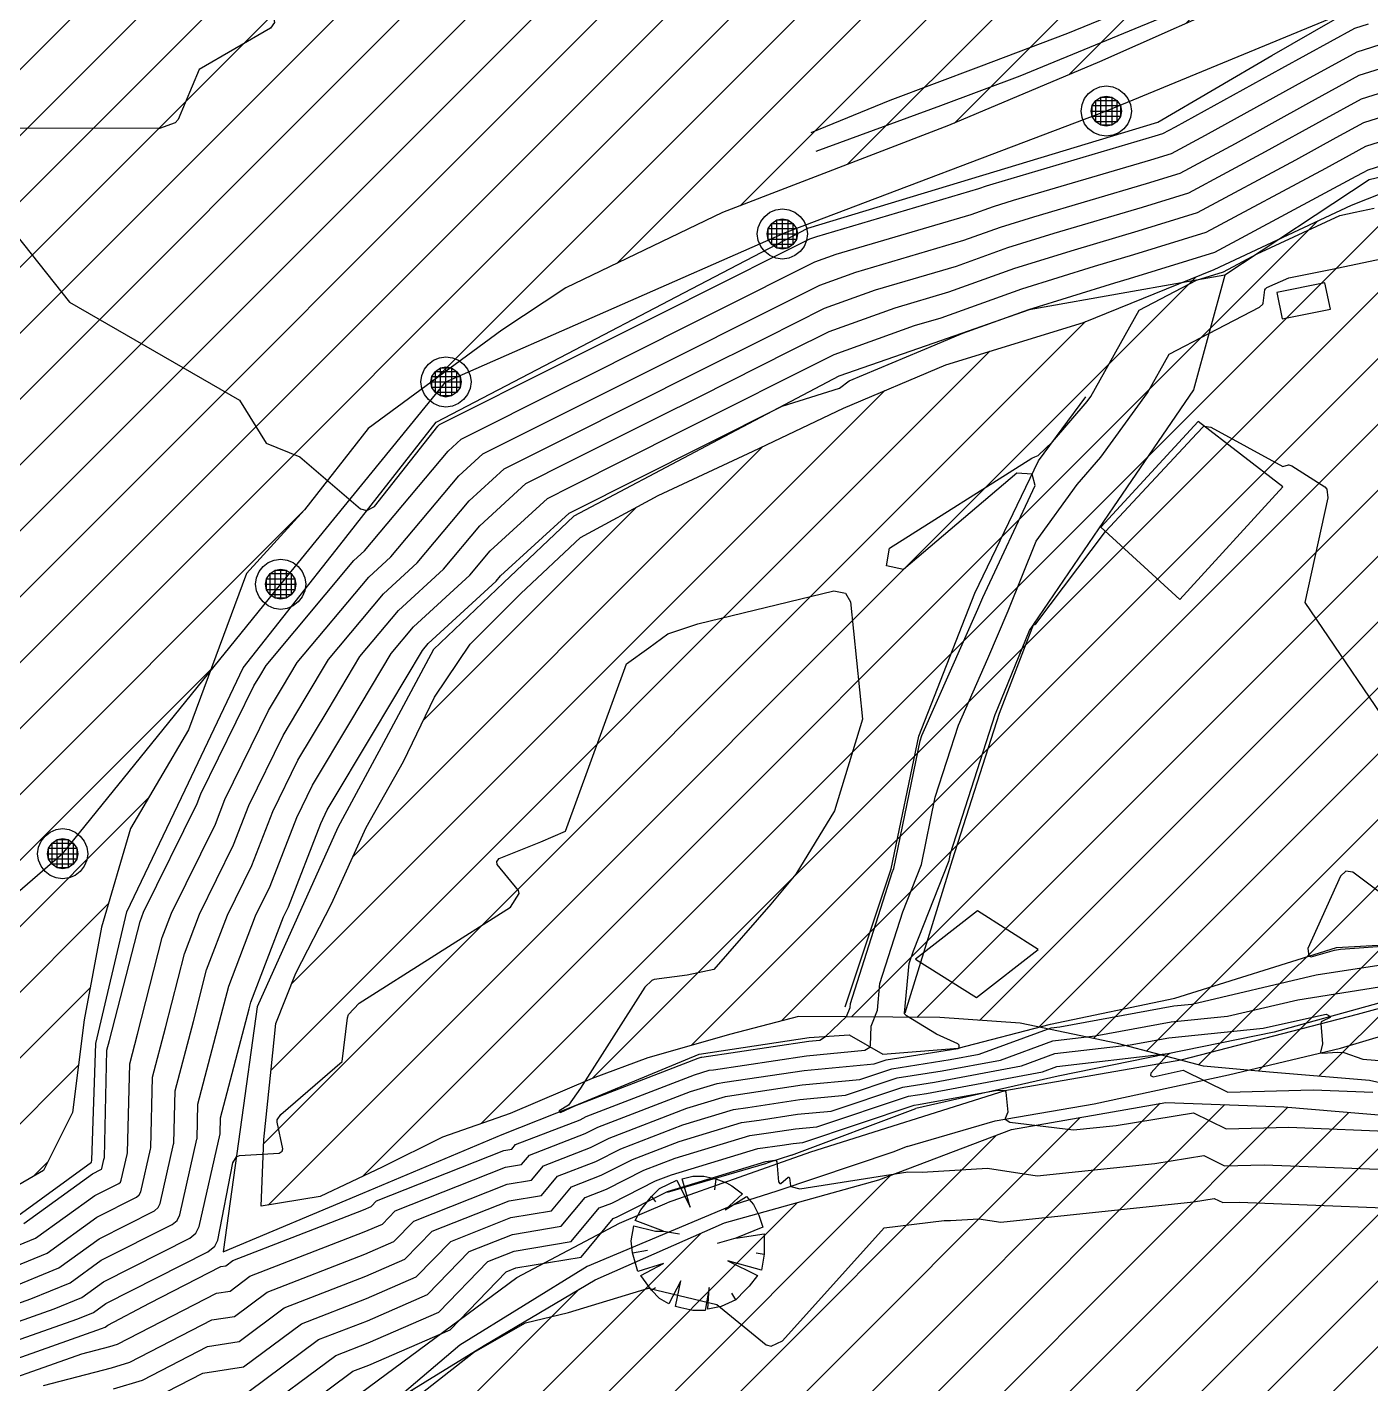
# Model space of a CAD drawing. Extents: x 13365 to 36625, y 86498 to 171760.
# Drawn here: x 18813.4 to 18993.7, y 89532.4 to 89714.5 of the extents above; entities that cross this region are included whole.
import ezdxf

# ---------------------------------------------------------------- set-up
doc = ezdxf.new("R2010")
doc.units = 0
doc.header["$LTSCALE"] = 5
doc.header["$MEASUREMENT"] = 0
doc.linetypes.add('A_CONTINUOUS_LINE', pattern=[0])
doc.linetypes.add('KERB', pattern=[16, 5, -6, 5])
doc.layers.get('0').update_dxf_attribs({"linetype": 'A_CONTINUOUS_LINE'})
for name, color, linetype in [('Agricultural', 40, 'Continuous'), ('CONTOUR', 255, 'Continuous'), ('ELECTRIC', 240, 'A_CONTINUOUS_LINE'), ('EXISTING BUILDING', 21, 'A_CONTINUOUS_LINE'), ('EXISTING ROAD', 25, 'A_CONTINUOUS_LINE'), ('Heritage', 101, 'Continuous'), ('Recreational', 73, 'Continuous'), ('RELIEF', 255, 'A_CONTINUOUS_LINE'), ('TREES & VEGETN', 72, 'A_CONTINUOUS_LINE')]:
    doc.layers.add(name, color=color, linetype=linetype)

# ---------------------------------------------------------------- blocks, each defined once
blk = doc.blocks.new('S076')
at = {"color": 0}
for p, q in [((-0.35, 0.36), (-0.29, 0.41)), ((-0.29, 0.41), (-0.21, 0.45)), ((-0.21, 0.45), (-0.12, 0.48)), ((-0.12, 0.48), (-0.04, 0.28)), ((-0.04, 0.28), (-0.07, 0.49)), ((-0.07, 0.49), (0.08, 0.49)), ((0.07, 0.43), (0.08, 0.49)), ((0.08, 0.49), (0.2, 0.47)), ((0.2, 0.47), (0.13, 0.22)), ((0.13, 0.22), (0.24, 0.44)), ((0.24, 0.44), (0.32, 0.38)), ((-0.43, 0.25), (-0.37, 0.33)), ((-0.37, 0.33), (-0.25, 0.2)), ((-0.25, 0.2), (-0.35, 0.36)), ((0.32, 0.38), (0.35, 0.35)), ((0.35, 0.35), (0.42, 0.28)), ((-0.48, 0.13), (-0.45, 0.21)), ((-0.45, 0.21), (-0.43, 0.25)), ((-0.04, 0.28), (0, 0.14)), ((0.42, 0.28), (0.37, 0.25)), ((0.42, 0.28), (0.47, 0.17)), ((-0.5, 0.04), (-0.48, 0.13)), ((-0.48, 0.13), (-0.4, 0.12)), ((0.47, 0.17), (0.49, 0.07)), ((-0.5, -0.04), (-0.5, 0.04)), ((0.49, 0.07), (0.33, 0.08)), ((0.33, 0.08), (0.5, 0.05)), ((0.5, 0.05), (0.5, -0.04)), ((-0.48, -0.12), (-0.5, -0.04)), ((-0.27, -0.06), (-0.48, -0.12)), ((-0.47, -0.16), (-0.27, -0.06)), ((0.5, -0.04), (0.48, -0.13)), ((-0.41, -0.29), (-0.47, -0.16)), ((-0.09, -0.26), (-0.07, -0.14)), ((0.47, -0.17), (0.28, -0.13)), ((0.28, -0.13), (0.45, -0.22)), ((0.48, -0.13), (0.47, -0.17)), ((-0.35, -0.35), (-0.41, -0.29)), ((-0.09, -0.26), (-0.17, -0.47)), ((-0.09, -0.32), (-0.09, -0.26)), ((0.24, -0.43), (0.15, -0.26)), ((0.15, -0.26), (0.21, -0.45)), ((0.41, -0.29), (0.35, -0.35)), ((0.45, -0.22), (0.41, -0.29)), ((-0.35, -0.35), (-0.31, -0.32)), ((-0.25, -0.43), (-0.35, -0.35)), ((-0.13, -0.48), (-0.09, -0.32)), ((0.07, -0.49), (0.05, -0.38)), ((0.35, -0.35), (0.24, -0.43)), ((0.35, -0.35), (0.33, -0.32)), ((-0.17, -0.47), (-0.25, -0.43)), ((-0.02, -0.5), (-0.13, -0.48)), ((0.07, -0.49), (-0.02, -0.5)), ((0.21, -0.45), (0.07, -0.49))]:
    blk.add_line(p, q, dxfattribs=at)
blk = doc.blocks.new('S034')
at = {"color": 0}
for p, q in [((-0.43, 0.25), (-0.35, 0.35)), ((-0.35, 0.35), (-0.25, 0.43)), ((-0.25, 0.43), (-0.13, 0.48)), ((-0.21, 0.21), (-0.11, 0.28)), ((-0.13, 0.48), (0, 0.5)), ((-0.11, 0.28), (0, 0.3)), ((-0.11, -0.28), (-0.11, 0.28)), ((-0.11, 0.28), (0.11, 0.28)), ((0, 0.5), (0.13, 0.48)), ((0, 0.3), (0.11, 0.28)), ((0, -0.3), (0, 0.3)), ((0.11, 0.28), (0.21, 0.21)), ((0.11, 0.28), (0.11, -0.28)), ((0.13, 0.48), (0.25, 0.43)), ((0.25, 0.43), (0.35, 0.35)), ((0.35, 0.35), (0.43, 0.25)), ((-0.5, 0), (-0.48, 0.13)), ((-0.48, -0.13), (-0.5, 0)), ((-0.48, 0.13), (-0.43, 0.25)), ((-0.3, 0), (-0.28, 0.11)), ((-0.28, -0.11), (-0.3, 0)), ((0.3, 0), (-0.3, 0)), ((-0.28, 0.11), (-0.21, 0.21)), ((-0.28, -0.11), (-0.28, 0.11)), ((-0.28, 0.11), (0.28, 0.11)), ((-0.21, -0.21), (-0.21, 0.21)), ((-0.21, 0.21), (0.21, 0.21)), ((0.21, 0.21), (0.28, 0.11)), ((0.21, 0.21), (0.21, -0.21)), ((0.28, 0.11), (0.3, 0)), ((0.28, 0.11), (0.28, -0.11)), ((0.3, 0), (0.28, -0.11)), ((0.43, 0.25), (0.48, 0.13)), ((0.48, 0.13), (0.5, 0)), ((0.5, 0), (0.48, -0.13)), ((-0.43, -0.25), (-0.48, -0.13)), ((-0.35, -0.35), (-0.43, -0.25)), ((-0.21, -0.21), (-0.28, -0.11)), ((0.28, -0.11), (-0.28, -0.11)), ((-0.11, -0.28), (-0.21, -0.21)), ((0.21, -0.21), (-0.21, -0.21)), ((0.21, -0.21), (0.11, -0.28)), ((0.28, -0.11), (0.21, -0.21)), ((0.43, -0.25), (0.35, -0.35)), ((0.48, -0.13), (0.43, -0.25)), ((-0.25, -0.43), (-0.35, -0.35)), ((-0.13, -0.48), (-0.25, -0.43)), ((0, -0.5), (-0.13, -0.48)), ((0, -0.3), (-0.11, -0.28)), ((0.11, -0.28), (-0.11, -0.28)), ((0.11, -0.28), (0, -0.3)), ((0.13, -0.48), (0, -0.5)), ((0.25, -0.43), (0.13, -0.48)), ((0.35, -0.35), (0.25, -0.43))]:
    blk.add_line(p, q, dxfattribs=at)

msp = doc.modelspace()

# ---------------------------------------------------------------- hatches: boundary and pattern name
at = {"layer": 'Agricultural', "linetype": 'Continuous'}
h = msp.add_hatch(dxfattribs=at)
h.set_pattern_fill('ANSI31', color=256, scale=50, style=0)
edge = h.paths.add_edge_path()
edge.add_line((17511.7, 89521.19), (17520.78, 89522.44))
edge.add_line((17520.78, 89522.44), (17525.46, 89520.11))
edge.add_line((17525.46, 89520.11), (17530.39, 89514.4))
edge.add_line((17530.39, 89514.4), (17536.89, 89508.69))
edge.add_line((17536.89, 89508.69), (17541.82, 89503.76))
edge.add_line((17541.82, 89503.76), (17543.38, 89497.79))
edge.add_line((17543.38, 89497.79), (17545.98, 89493.64))
edge.add_line((17545.98, 89493.64), (17554.29, 89493.38))
edge.add_line((17554.29, 89493.38), (17563.64, 89495.46))
edge.add_line((17563.64, 89495.46), (17575.07, 89502.72))
edge.add_line((17575.07, 89502.72), (17587.8, 89509.99))
edge.add_line((17587.8, 89509.99), (17597.41, 89516.73))
edge.add_line((17597.41, 89516.73), (17608.05, 89523.48))
edge.add_line((17608.05, 89523.48), (17618.18, 89529.71))
edge.add_line((17618.18, 89529.71), (17637.07, 89533.2))
edge.add_line((17637.07, 89533.2), (17654.59, 89534.43))
edge.add_line((17654.59, 89534.43), (17666, 89537.28))
edge.add_line((17666, 89537.28), (17680.27, 89532.8))
edge.add_line((17680.27, 89532.8), (17692.9, 89531.17))
edge.add_line((17692.9, 89531.17), (17705.53, 89533.2))
edge.add_line((17705.53, 89533.2), (17723.06, 89535.65))
edge.add_line((17723.06, 89535.65), (17728.14, 89534.35))
edge.add_line((17728.14, 89534.35), (17729.71, 89531.74))
edge.add_line((17729.71, 89531.74), (17728.41, 89526.51))
edge.add_line((17728.41, 89526.51), (17726.57, 89522.59))
edge.add_line((17726.57, 89522.59), (17720.55, 89518.66))
edge.add_line((17720.55, 89518.66), (17710.08, 89514.74))
edge.add_line((17710.08, 89514.74), (17701.18, 89512.12))
edge.add_line((17701.18, 89512.12), (17695.68, 89506.11))
edge.add_line((17695.68, 89506.11), (17690.71, 89499.05))
edge.add_line((17690.71, 89499.05), (17688.61, 89491.46))
edge.add_line((17688.61, 89491.46), (17687.56, 89480.9))
edge.add_line((17687.56, 89480.9), (17686.78, 89470.18))
edge.add_line((17686.78, 89470.18), (17688.35, 89462.86))
edge.add_line((17688.35, 89462.86), (17693.85, 89453.18))
edge.add_line((17693.85, 89453.18), (17699.6, 89443.51))
edge.add_line((17699.6, 89443.51), (17706.16, 89433.73))
edge.add_line((17706.16, 89433.73), (17715.32, 89420.39))
edge.add_line((17715.32, 89420.39), (17720.82, 89411.24))
edge.add_line((17720.82, 89411.24), (17725.01, 89404.7))
edge.add_line((17725.01, 89404.7), (17730.77, 89392.67))
edge.add_line((17730.77, 89392.67), (17735.76, 89383.15))
edge.add_line((17735.76, 89383.15), (17741.26, 89374))
edge.add_line((17741.26, 89374), (17745.19, 89370.07))
edge.add_line((17745.19, 89370.07), (17751.21, 89368.5))
edge.add_line((17751.21, 89368.5), (17764.56, 89366.93))
edge.add_line((17764.56, 89366.93), (17773.2, 89371.64))
edge.add_line((17773.2, 89371.64), (17784.19, 89377.4))
edge.add_line((17784.19, 89377.4), (17795.71, 89385.24))
edge.add_line((17795.71, 89385.24), (17803.57, 89390.47))
edge.add_line((17803.57, 89390.47), (17815.35, 89393.61))
edge.add_line((17815.35, 89393.61), (17824.77, 89393.61))
edge.add_line((17824.77, 89393.61), (17839.69, 89393.35))
edge.add_line((17839.69, 89393.35), (17854.22, 89397.09))
edge.add_line((17854.22, 89397.09), (17863.9, 89404.15))
edge.add_line((17863.9, 89404.15), (17868.35, 89412.25))
edge.add_line((17868.35, 89412.25), (17866.78, 89422.45))
edge.add_line((17866.78, 89422.45), (17863.12, 89436.31))
edge.add_line((17863.12, 89436.31), (17859.97, 89452.01))
edge.add_line((17859.97, 89452.01), (17855.26, 89465.87))
edge.add_line((17855.26, 89465.87), (17851.31, 89478.52))
edge.add_line((17851.31, 89478.52), (17846.34, 89491.86))
edge.add_line((17846.34, 89491.86), (17842.93, 89502.84))
edge.add_line((17842.93, 89502.84), (17839.24, 89511.37))
edge.add_line((17839.24, 89511.37), (17832.43, 89522.35))
edge.add_line((17832.43, 89522.35), (17827.2, 89531.25))
edge.add_line((17827.2, 89531.25), (17827.46, 89539.61))
edge.add_line((17827.46, 89539.61), (17831.91, 89549.29))
edge.add_line((17831.91, 89549.29), (17839.24, 89554.26))
edge.add_line((17839.24, 89554.26), (17857.04, 89560.28))
edge.add_line((17857.04, 89560.28), (17876.42, 89560.8))
edge.add_line((17876.42, 89560.8), (17896.4, 89564.25))
edge.add_line((17896.4, 89564.25), (17910.54, 89570.52))
edge.add_line((17910.54, 89570.52), (17927.55, 89578.89))
edge.add_line((17927.55, 89578.89), (17946.14, 89589.09))
edge.add_line((17946.14, 89589.09), (17957.92, 89600.34))
edge.add_line((17957.92, 89600.34), (17969.44, 89610.01))
edge.add_line((17969.44, 89610.01), (17984.52, 89626.57))
edge.add_line((17984.52, 89626.57), (17997.56, 89639.59))
edge.add_line((17997.56, 89639.59), (18017.76, 89657.82))
edge.add_line((18017.76, 89657.82), (18030.15, 89664.33))
edge.add_line((18030.15, 89664.33), (18045.14, 89672.79))
edge.add_line((18045.14, 89672.79), (18058.82, 89679.31))
edge.add_line((18058.82, 89679.31), (18078.38, 89684.51))
edge.add_line((18078.38, 89684.51), (18103.8, 89685.17))
edge.add_line((18103.8, 89685.17), (18126.89, 89702.47))
edge.add_line((18126.89, 89702.47), (18142, 89714.94))
edge.add_line((18142, 89714.94), (18160.39, 89726.75))
edge.add_line((18160.39, 89726.75), (18190.02, 89738.89))
edge.add_line((18190.02, 89738.89), (18221.85, 89750.57))
edge.add_line((18221.85, 89750.57), (18254.33, 89764.84))
edge.add_line((18254.33, 89764.84), (18302.39, 89781.72))
edge.add_line((18302.39, 89781.72), (18345.27, 89797.29))
edge.add_line((18345.27, 89797.29), (18388.14, 89814.81))
edge.add_line((18388.14, 89814.81), (18428.41, 89834.28))
edge.add_line((18428.41, 89834.28), (18453.32, 89850.01))
edge.add_line((18453.32, 89850.01), (18478.01, 89872.08))
edge.add_line((18478.01, 89872.08), (18505.63, 89890.34))
edge.add_line((18505.63, 89890.34), (18561.6, 89907.91))
edge.add_line((18561.6, 89907.91), (18635.16, 89912.71))
edge.add_line((18635.16, 89912.71), (18711.92, 89909.51))
edge.add_line((18711.92, 89909.51), (18779.08, 89931.88))
edge.add_line((18779.08, 89931.88), (18855.84, 89931.88))
edge.add_line((18855.84, 89931.88), (18911.81, 89917.5))
edge.add_line((18911.81, 89917.5), (18982.49, 89890.29))
edge.add_line((18982.49, 89890.29), (19014.48, 89875.91))
edge.add_line((19014.48, 89875.91), (19029.96, 89865.74))
edge.add_line((19029.96, 89865.74), (19034.08, 89854.23))
edge.add_line((19034.08, 89854.23), (19027.49, 89848.47))
edge.add_line((19027.49, 89848.47), (19011.03, 89843.53))
edge.add_line((19011.03, 89843.53), (18990.45, 89838.6))
edge.add_line((18990.45, 89838.6), (18969.86, 89834.49))
edge.add_line((18969.86, 89834.49), (18932.81, 89831.2))
edge.add_line((18932.81, 89831.2), (18908.94, 89827.08))
edge.add_line((18908.94, 89827.08), (18885.88, 89820.5))
edge.add_line((18885.88, 89820.5), (18851.3, 89817.21))
edge.add_line((18851.3, 89817.21), (18825.78, 89812.28))
edge.add_line((18825.78, 89812.28), (18812.61, 89807.34))
edge.add_line((18812.61, 89807.34), (18802.73, 89797.47))
edge.add_line((18802.73, 89797.47), (18793.67, 89781.03))
edge.add_line((18793.67, 89781.03), (18788.73, 89770.33))
edge.add_line((18788.73, 89770.33), (18775.56, 89771.16))
edge.add_line((18775.56, 89771.16), (18753.33, 89774.45))
edge.add_line((18753.33, 89774.45), (18739.33, 89781.03))
edge.add_line((18739.33, 89781.03), (18723.69, 89780.2))
edge.add_line((18723.69, 89780.2), (18706.4, 89770.33))
edge.add_line((18706.4, 89770.33), (18695.7, 89757.17))
edge.add_line((18695.7, 89757.17), (18695.7, 89742.37))
edge.add_line((18695.7, 89742.37), (18703.93, 89727.56))
edge.add_line((18703.93, 89727.56), (18707.22, 89715.23))
edge.add_line((18707.22, 89715.23), (18705.58, 89700.42))
edge.add_line((18705.58, 89700.42), (18703.93, 89681.5))
edge.add_line((18703.93, 89681.5), (18702.28, 89656.01))
edge.add_line((18702.28, 89656.01), (18698.95, 89645.03))
edge.add_line((18698.95, 89645.03), (18694.84, 89635.98))
edge.add_line((18694.84, 89635.98), (18687.43, 89623.64))
edge.add_line((18687.43, 89623.64), (18683.31, 89611.3))
edge.add_line((18683.31, 89611.3), (18683.31, 89598.97))
edge.add_line((18683.31, 89598.97), (18688.25, 89588.27))
edge.add_line((18688.25, 89588.27), (18692.37, 89566.89))
edge.add_line((18692.37, 89566.89), (18690.72, 89547.97))
edge.add_line((18690.72, 89547.97), (18689.9, 89533.17))
edge.add_line((18689.9, 89533.17), (18690.81, 89516.63))
edge.add_line((18690.81, 89516.63), (18689.54, 89509.01))
edge.add_line((18689.54, 89509.01), (18681.49, 89503.5))
edge.add_line((18681.49, 89503.5), (18671.31, 89496.31))
edge.add_line((18671.31, 89496.31), (18659.02, 89486.14))
edge.add_line((18659.02, 89486.14), (18646.73, 89475.56))
edge.add_line((18646.73, 89475.56), (18637.4, 89461.58))
edge.add_line((18637.4, 89461.58), (18629.77, 89443.8))
edge.add_line((18629.77, 89443.8), (18626.79, 89432.23))
edge.add_line((18626.79, 89432.23), (18623.82, 89419.11))
edge.add_line((18623.82, 89419.11), (18619.16, 89408.52))
edge.add_line((18619.16, 89408.52), (18608.56, 89400.05))
edge.add_line((18608.56, 89400.05), (18598.81, 89397.09))
edge.add_line((18598.81, 89397.09), (18588.64, 89396.66))
edge.add_line((18588.64, 89396.66), (18577.19, 89395.82))
edge.add_line((18577.19, 89395.82), (18570.41, 89392.85))
edge.add_line((18570.41, 89392.85), (18567.87, 89385.23))
edge.add_line((18567.87, 89385.23), (18566.17, 89378.03))
edge.add_line((18566.17, 89378.03), (18563.62, 89371.18))
edge.add_line((18563.62, 89371.18), (18559.38, 89366.09))
edge.add_line((18559.38, 89366.09), (18553.87, 89356.78))
edge.add_line((18553.87, 89356.78), (18542, 89350.43))
edge.add_line((18542, 89350.43), (18529.28, 89342.38))
edge.add_line((18529.28, 89342.38), (18512.68, 89332.93))
edge.add_line((18512.68, 89332.93), (18496.99, 89324.04))
edge.add_line((18496.99, 89324.04), (18482.58, 89313.03))
edge.add_line((18482.58, 89313.03), (18467.75, 89300.75))
edge.add_line((18467.75, 89300.75), (18453.69, 89290.88))
edge.add_line((18453.69, 89290.88), (18441.82, 89279.87))
edge.add_line((18441.82, 89279.87), (18430.38, 89268.44))
edge.add_line((18430.38, 89268.44), (18418.09, 89255.74))
edge.add_line((18418.09, 89255.74), (18408.34, 89240.49))
edge.add_line((18408.34, 89240.49), (18389.21, 89215.89))
edge.add_line((18389.21, 89215.89), (18365.21, 89190.87))
edge.add_line((18365.21, 89190.87), (18346.43, 89173.15))
edge.add_line((18346.43, 89173.15), (18324.51, 89155.43))
edge.add_line((18324.51, 89155.43), (18307.81, 89143.96))
edge.add_line((18307.81, 89143.96), (18280.68, 89131.45))
edge.add_line((18280.68, 89131.45), (18248.33, 89118.94))
edge.add_line((18248.33, 89118.94), (18234.71, 89112.37))
edge.add_line((18234.71, 89112.37), (18222.89, 89112.37))
edge.add_line((18222.89, 89112.37), (18206.23, 89111.84))
edge.add_line((18206.23, 89111.84), (18191.19, 89108.08))
edge.add_line((18191.19, 89108.08), (18172.92, 89102.71))
edge.add_line((18172.92, 89102.71), (18153.58, 89096.27))
edge.add_line((18153.58, 89096.27), (18135.85, 89089.3))
edge.add_line((18135.85, 89089.3), (18120.27, 89081.24))
edge.add_line((18120.27, 89081.24), (18097.71, 89068.9))
edge.add_line((18097.71, 89068.9), (18086.24, 89060.69))
edge.add_line((18086.24, 89060.69), (18072.27, 89052.64))
edge.add_line((18072.27, 89052.64), (18057.23, 89044.59))
edge.add_line((18057.23, 89044.59), (18044.87, 89044.59))
edge.add_line((18044.87, 89044.59), (18035.2, 89050.49))
edge.add_line((18035.2, 89050.49), (18026.61, 89058.01))
edge.add_line((18026.61, 89058.01), (18015.33, 89059.08))
edge.add_line((18015.33, 89059.08), (18005.12, 89055.86))
edge.add_line((18005.12, 89055.86), (17993.83, 89048.88))
edge.add_line((17993.83, 89048.88), (17980.94, 89040.83))
edge.add_line((17980.94, 89040.83), (17971.27, 89032.78))
edge.add_line((17971.27, 89032.78), (17958.38, 89027.95))
edge.add_line((17958.38, 89027.95), (17943.33, 89020.97))
edge.add_line((17943.33, 89020.97), (17924.53, 89015.61))
edge.add_line((17924.53, 89015.61), (17906.71, 89010.19))
edge.add_line((17906.71, 89010.19), (17881.46, 89008.58))
edge.add_line((17881.46, 89008.58), (17857.82, 89009.12))
edge.add_line((17857.82, 89009.12), (17828.81, 89008.04))
edge.add_line((17828.81, 89008.04), (17810.59, 89007.26))
edge.add_line((17810.59, 89007.26), (17795.85, 89002.9))
edge.add_line((17795.85, 89002.9), (17785.48, 88999.63))
edge.add_line((17785.48, 88999.63), (17774.02, 89000.17))
edge.add_line((17774.02, 89000.17), (17756.56, 89004.54))
edge.add_line((17756.56, 89004.54), (17742.91, 89008.35))
edge.add_line((17742.91, 89008.35), (17721.63, 89014.89))
edge.add_line((17721.63, 89014.89), (17700.89, 89021.98))
edge.add_line((17700.89, 89021.98), (17677.97, 89029.07))
edge.add_line((17677.97, 89029.07), (17662.69, 89035.07))
edge.add_line((17662.69, 89035.07), (17646.17, 89041.16))
edge.add_line((17646.17, 89041.16), (17630.35, 89047.16))
edge.add_line((17630.35, 89047.16), (17624.89, 89055.88))
edge.add_line((17624.89, 89055.88), (17631.44, 89073.33))
edge.add_line((17631.44, 89073.33), (17636.9, 89090.78))
edge.add_line((17636.9, 89090.78), (17640.45, 89101.96))
edge.add_line((17640.45, 89101.96), (17649.15, 89110.29))
edge.add_line((17649.15, 89110.29), (17657.49, 89117.17))
edge.add_line((17657.49, 89117.17), (17664.74, 89126.23))
edge.add_line((17664.74, 89126.23), (17668.73, 89135.28))
edge.add_line((17668.73, 89135.28), (17673.45, 89144.7))
edge.add_line((17673.45, 89144.7), (17681.06, 89141.44))
edge.add_line((17681.06, 89141.44), (17695.57, 89136.37))
edge.add_line((17695.57, 89136.37), (17710.8, 89137.82))
edge.add_line((17710.8, 89137.82), (17721.67, 89138.18))
edge.add_line((17721.67, 89138.18), (17734.73, 89141.8))
edge.add_line((17734.73, 89141.8), (17742.7, 89145.89))
edge.add_line((17742.7, 89145.89), (17742.7, 89157.12))
edge.add_line((17742.7, 89157.12), (17741.25, 89167.26))
edge.add_line((17741.25, 89167.26), (17738.71, 89174.51))
edge.add_line((17738.71, 89174.51), (17735.08, 89179.58))
edge.add_line((17735.08, 89179.58), (17734.72, 89186.82))
edge.add_line((17734.72, 89186.82), (17738.35, 89194.79))
edge.add_line((17738.35, 89194.79), (17743.42, 89201.67))
edge.add_line((17743.42, 89201.67), (17749.28, 89207.53))
edge.add_line((17749.28, 89207.53), (17759.07, 89208.98))
edge.add_line((17759.07, 89208.98), (17770.68, 89211.87))
edge.add_line((17770.68, 89211.87), (17781.55, 89215.5))
edge.add_line((17781.55, 89215.5), (17793.16, 89220.93))
edge.add_line((17793.16, 89220.93), (17799.32, 89227.09))
edge.add_line((17799.32, 89227.09), (17798.6, 89233.97))
edge.add_line((17798.6, 89233.97), (17790.62, 89238.68))
edge.add_line((17790.62, 89238.68), (17778.65, 89244.84))
edge.add_line((17778.65, 89244.84), (17767.05, 89249.55))
edge.add_line((17767.05, 89249.55), (17754, 89252.81))
edge.add_line((17754, 89252.81), (17742.75, 89255.34))
edge.add_line((17742.75, 89255.34), (17731.81, 89254.35))
edge.add_line((17731.81, 89254.35), (17723.83, 89245.66))
edge.add_line((17723.83, 89245.66), (17720.57, 89234.43))
edge.add_line((17720.57, 89234.43), (17717.67, 89227.18))
edge.add_line((17717.67, 89227.18), (17711.14, 89224.29))
edge.add_line((17711.14, 89224.29), (17702.8, 89223.92))
edge.add_line((17702.8, 89223.92), (17695.19, 89222.84))
edge.add_line((17695.19, 89222.84), (17689.02, 89224.29))
edge.add_line((17689.02, 89224.29), (17686.85, 89230.81))
edge.add_line((17686.85, 89230.81), (17690.47, 89243.85))
edge.add_line((17690.47, 89243.85), (17691.92, 89253.63))
edge.add_line((17691.92, 89253.63), (17689.39, 89264.86))
edge.add_line((17689.39, 89264.86), (17677.78, 89275.36))
edge.add_line((17677.78, 89275.36), (17667.63, 89283.33))
edge.add_line((17667.63, 89283.33), (17661.83, 89296.01))
edge.add_line((17661.83, 89296.01), (17656.39, 89308.69))
edge.add_line((17656.39, 89308.69), (17646.6, 89315.93))
edge.add_line((17646.6, 89315.93), (17634.99, 89316.66))
edge.add_line((17634.99, 89316.66), (17624.11, 89314.12))
edge.add_line((17624.11, 89314.12), (17614.32, 89307.96))
edge.add_line((17614.32, 89307.96), (17607.8, 89295.28))
edge.add_line((17607.8, 89295.28), (17607.43, 89282.61))
edge.add_line((17607.43, 89282.61), (17613.96, 89273.19))
edge.add_line((17613.96, 89273.19), (17621.21, 89269.2))
edge.add_line((17621.21, 89269.2), (17628.47, 89261.6))
edge.add_line((17628.47, 89261.6), (17629.14, 89255.49))
edge.add_line((17629.14, 89255.49), (17625.45, 89241.57))
edge.add_line((17625.45, 89241.57), (17622.22, 89230.49))
edge.add_line((17622.22, 89230.49), (17619.85, 89217.08))
edge.add_line((17619.85, 89217.08), (17616.16, 89201.04))
edge.add_line((17616.16, 89201.04), (17613.53, 89189.73))
edge.add_line((17613.53, 89189.73), (17612.22, 89183.41))
edge.add_line((17612.22, 89183.41), (17609.32, 89179.73))
edge.add_line((17609.32, 89179.73), (17599.32, 89178.68))
edge.add_line((17599.32, 89178.68), (17592.47, 89180.78))
edge.add_line((17592.47, 89180.78), (17589.31, 89187.36))
edge.add_line((17589.31, 89187.36), (17586.68, 89208.14))
edge.add_line((17586.68, 89208.14), (17580.89, 89220.23))
edge.add_line((17580.89, 89220.23), (17573.51, 89234.44))
edge.add_line((17573.51, 89234.44), (17570.09, 89249.69))
edge.add_line((17570.09, 89249.69), (17561.91, 89266.6))
edge.add_line((17561.91, 89266.6), (17557.17, 89277.71))
edge.add_line((17557.17, 89277.71), (17553.22, 89291.12))
edge.add_line((17553.22, 89291.12), (17545.32, 89304.27))
edge.add_line((17545.32, 89304.27), (17538.21, 89317.72))
edge.add_line((17538.21, 89317.72), (17534.77, 89330.42))
edge.add_line((17534.77, 89330.42), (17532.14, 89342.25))
edge.add_line((17532.14, 89342.25), (17531.07, 89355.73))
edge.add_line((17531.07, 89355.73), (17528.18, 89372.56))
edge.add_line((17528.18, 89372.56), (17524.49, 89386.56))
edge.add_line((17524.49, 89386.56), (17522.12, 89400.76))
edge.add_line((17522.12, 89400.76), (17521.8, 89415.23))
edge.add_line((17521.8, 89415.23), (17521.8, 89427.01))
edge.add_line((17521.8, 89427.01), (17522.9, 89438.78))
edge.add_line((17522.9, 89438.78), (17522.53, 89448.72))
edge.add_line((17522.53, 89448.72), (17521.43, 89458.29))
edge.add_line((17521.43, 89458.29), (17519.8, 89468.17))
edge.add_line((17519.8, 89468.17), (17517.95, 89476.15))
edge.add_line((17517.95, 89476.15), (17517.37, 89482.84))
edge.add_line((17517.37, 89482.84), (17516.4, 89490.2))
edge.add_line((17516.4, 89490.2), (17514.75, 89494.16))
edge.add_line((17514.75, 89494.16), (17509.84, 89500.7))
edge.add_line((17509.84, 89500.7), (17505.62, 89508.2))
edge.add_line((17505.62, 89508.2), (17506.98, 89518.31))
edge.add_line((17506.98, 89518.31), (17511.68, 89521.19))
h = msp.add_hatch(dxfattribs=at)
h.set_pattern_fill('ANSI31', color=256, scale=50, style=0)
h.paths.add_polyline_path([(18844.83, 89556.27), (18845.16, 89565.21), (18846.15, 89574.65), (18846.81, 89580.78), (18849.47, 89587.56), (18854.27, 89596.84), (18858.91, 89607.1), (18863.92, 89615.95), (18868.06, 89624.56), (18872.87, 89631.68), (18879.66, 89638.46), (18887.66, 89645.98), (18898.1, 89651.61), (18910.86, 89657.57), (18922.96, 89663.36), (18936.71, 89669.16), (18955.16, 89674.84), (18972.72, 89681.96), (18991.12, 89690.57), (19007.86, 89697.2), (19027.58, 89701.67), (19046.14, 89703.32), (19062.77, 89705.02), (19076.36, 89705.52), (19101.13, 89704.21), (19123.83, 89702.89), (19147.2, 89701.4), (19166.59, 89698.25), (19185.22, 89694.26), (19200.13, 89693.6), (19218.03, 89693.6), (19228.31, 89693.93), (19232.45, 89697.24), (19235.76, 89704.03), (19240.6, 89710.53), (19251.38, 89717.65), (19263.31, 89725.26), (19272.46, 89731.1), (19285.39, 89740.53), (19303.96, 89752.9), (19321.6, 89764.94), (19343.05, 89778.15), (19360.69, 89788.43), (19383.32, 89799), (19401.63, 89807.65), (19429.85, 89818.52), (19468.05, 89828.2), (19485.98, 89828.5), (19506.85, 89827.03), (19524.59, 89825.31), (19531.06, 89821.49), (19534.29, 89818.26), (19532.32, 89806.83), (19527.11, 89792.32), (19517.6, 89783.17), (19504.87, 89774.57), (19482.26, 89758.98), (19470.74, 89746.88), (19457.46, 89729.86), (19446.52, 89716.59), (19439.49, 89709.53), (19426.58, 89703.07), (19408.99, 89695.37), (19391.19, 89687.97), (19376.84, 89680.62), (19366.1, 89670.86), (19352.98, 89652.56), (19341.51, 89639.41), (19328.69, 89629.64), (19310.46, 89621.21), (19293.59, 89612.11), (19280.43, 89606.04), (19267.41, 89599.58), (19256.46, 89593.5), (19242.47, 89591.48), (19227.87, 89589.25), (19212.25, 89587.22), (19195.73, 89585.71), (19170.71, 89583.82), (19145.21, 89582.41), (19129.41, 89582.35), (19118.29, 89582.35), (19105.18, 89578.58), (19096.72, 89575.89), (19086.72, 89574.74), (19079.01, 89567.95), (19070.76, 89564.06), (19059.81, 89562.83), (19040.59, 89562.07), (19025.48, 89565.45), (19007.41, 89570.06), (18993.57, 89573.13), (18980.12, 89574.28), (18971.27, 89575.05), (18959.74, 89578.12), (18946.67, 89580.81), (18935.91, 89581.58), (18916.92, 89581.72), (18907.86, 89579.36), (18896.72, 89576.17), (18889.24, 89573.41), (18878.22, 89568.7), (18869.17, 89565.55), (18861.07, 89561.51), (18852.74, 89557.6)])
at = {"layer": 'Heritage', "linetype": 'Continuous'}
h = msp.add_hatch(dxfattribs=at)
h.set_pattern_fill('ANSI31', color=256, scale=50, style=0)
h.paths.add_polyline_path([(18803.95, 89554.33), (18793.91, 89555.87), (18789.28, 89562.04), (18786.19, 89580.56), (18783.88, 89602.16), (18778.26, 89618.56), (18777.46, 89629.68), (18780.24, 89643.19), (18780.64, 89660.66), (18781.44, 89677.74), (18780.24, 89692.94), (18781.83, 89703.27), (18785.81, 89715.98), (18789, 89734.35), (18792.18, 89754.21), (18797.77, 89778.19), (18805.9, 89793.92), (18822.15, 89802.55), (18845.01, 89807.11), (18877.91, 89813.21), (18920.72, 89820.21), (18960.42, 89825.65), (18978.32, 89830.31), (19001.67, 89837.31), (19018.79, 89840.42), (19035.14, 89845.09), (19048.37, 89848.97), (19066.27, 89851.31), (19077.94, 89848.2), (19085.73, 89841.98), (19095.85, 89830.31), (19106.74, 89820.21), (19119.97, 89809.32), (19144.88, 89788.33), (19158.89, 89780.55), (19180.68, 89775.11), (19196.25, 89775.11), (19203.26, 89769.67), (19207.15, 89761.89), (19200.14, 89756.45), (19187.69, 89745.56), (19176.01, 89741.68), (19163.56, 89738.56), (19144.1, 89737.01), (19126.98, 89736.23), (19110.63, 89733.9), (19095.85, 89733.12), (19078.72, 89736.23), (19062.38, 89735.45), (19043.7, 89732.34), (19016.46, 89730.79), (18997, 89725.35), (18978.32, 89719.13), (18957.3, 89709.8), (18937.07, 89701.24), (18906.71, 89689.58), (18885.7, 89679.47), (18877.11, 89673.82), (18859.2, 89660.6), (18850.64, 89649.72), (18842.86, 89641.16), (18835.08, 89620.17), (18827.29, 89606.95), (18823.4, 89593.73), (18821.07, 89581.29), (18819.51, 89568.85), (18815.62, 89561.08)])
at = {"layer": 'Recreational', "linetype": 'Continuous'}
h = msp.add_hatch(dxfattribs=at)
h.set_pattern_fill('ANSI31', color=256, scale=50, style=0)
h.paths.add_polyline_path([(18735.44, 89462.7), (18727.86, 89474.07), (18731.65, 89482.59), (18736.87, 89497.28), (18739.24, 89512.43), (18735.44, 89522.85), (18729.99, 89542.76), (18727.55, 89554.93), (18728.47, 89565.88), (18729.68, 89582.92), (18730.9, 89595.39), (18736.38, 89603.3), (18742.78, 89609.08), (18749.18, 89610.6), (18751, 89606.65), (18754.35, 89598.13), (18758.01, 89591.43), (18757.4, 89586.87), (18755.57, 89578.96), (18756.18, 89570.14), (18758.31, 89563.45), (18761.36, 89555.23), (18763.18, 89539.71), (18767.45, 89528.76), (18773.84, 89516.29), (18780.54, 89507.16), (18787.85, 89507.77), (18796.68, 89512.03), (18809.78, 89516.59), (18825.92, 89519.33), (18840.23, 89520.55), (18858.89, 89527.86), (18874.73, 89537.6), (18889.65, 89546.42), (18907.01, 89554.03), (18927.72, 89559.81), (18945.5, 89566.56), (18966.21, 89570.21), (18982.04, 89569.6), (18996.36, 89568.38), (19013.71, 89562.6), (19032.9, 89557.73), (19065.28, 89556.21), (19093.59, 89557.31), (19111.94, 89558.64), (19137.81, 89561.1), (19160.34, 89563.23), (19181.49, 89565.07), (19207.07, 89568.42), (19230.82, 89569.03), (19253.97, 89569.94), (19276.41, 89576.99), (19294.59, 89583.46), (19313.32, 89583.64), (19319.32, 89582.48), (19320.54, 89578.52), (19317.79, 89574.57), (19308.05, 89568.18), (19299.49, 89561.11), (19287, 89549.54), (19278.78, 89540.11), (19273.89, 89530.58), (19267.19, 89516.59), (19258.66, 89501.68), (19250.13, 89489.51), (19239.75, 89475.4), (19229.09, 89462.02), (19222.39, 89453.8), (19211.73, 89448.02), (19195.29, 89442.85), (19180.67, 89438.59), (19169.1, 89436.46), (19155.09, 89439.5), (19144.73, 89441.33), (19125.45, 89444.64), (19107.18, 89448.29), (19092.25, 89453.77), (19071.54, 89455.59), (19046.27, 89459.25), (19019.33, 89463.82), (18993.75, 89468.99), (18971.21, 89473.25), (18956.29, 89473.25), (18939.84, 89471.73), (18922.49, 89473.25), (18910.3, 89475.38), (18892.22, 89481.49), (18867.55, 89485.44), (18849.28, 89486.66), (18828.57, 89487.27), (18806.03, 89483.62), (18791.64, 89477.82), (18776.1, 89472.04), (18762.1, 89466.26), (18746.87, 89463.52)])

# ---------------------------------------------------------------- linework, layer by layer
at = {"layer": 'Agricultural', "linetype": 'Continuous'}
for points in [[(18844.83, 89556.27), (18845.16, 89565.21), (18846.15, 89574.65), (18846.81, 89580.78), (18849.47, 89587.56), (18854.27, 89596.84), (18858.91, 89607.1), (18863.92, 89615.95), (18868.06, 89624.56), (18872.87, 89631.68), (18879.66, 89638.46), (18887.66, 89645.98), (18898.1, 89651.61), (18910.86, 89657.57), (18922.96, 89663.36), (18936.71, 89669.16), (18955.16, 89674.84), (18972.72, 89681.96), (18991.12, 89690.57), (19007.86, 89697.2)], [(19007.41, 89570.06), (18993.57, 89573.13), (18980.12, 89574.28), (18971.27, 89575.05), (18959.74, 89578.12), (18946.67, 89580.81), (18935.91, 89581.58), (18916.92, 89581.72), (18907.86, 89579.36), (18896.72, 89576.17), (18889.24, 89573.41), (18878.22, 89568.7), (18869.17, 89565.55), (18861.07, 89561.51), (18852.74, 89557.6), (18844.83, 89556.27)]]:
    msp.add_lwpolyline(points, dxfattribs=at)
at = {"layer": 'CONTOUR', "color": 33, "linetype": 'A_CONTINUOUS_LINE'}
for points in [[(18801.76, 89752.09), (18815.82, 89735.67), (18837.28, 89729.01), (18846.37, 89716.37), (18846.61, 89715.08), (18846.08, 89714.32), (18836.52, 89708.76), (18833.67, 89702.06), (18833.3, 89701.6), (18831.18, 89700.85), (18805.32, 89700.91)], [(18803.46, 89697.23), (18819.09, 89677.54), (18841.92, 89664.43), (18845.47, 89658.63), (18850.02, 89656.79), (18858.13, 89649.85), (18858.99, 89649.59), (18860.01, 89650.13), (18868.53, 89660.94), (18868.76, 89661.15), (18885.01, 89669.29), (18885.72, 89669.65), (18901.72, 89677.67), (18902.73, 89678.18), (18918.47, 89686.06), (18919.38, 89686.39), (18941.13, 89692.79), (18942.15, 89693.16), (18943.07, 89693.45), (18964.8, 89699.86), (18965.82, 89700.17), (18967.5, 89701.07), (18981.79, 89708.96), (18991.6, 89714.31), (18993.44, 89714.9)], [(18812.98, 89553.95), (18822.19, 89560.61), (18823.32, 89561.18), (18823.39, 89561.24), (18823.44, 89561.33), (18823.71, 89562.54), (18823.79, 89562.81), (18824.13, 89577.2), (18824.48, 89578.52), (18828.58, 89594.49), (18829.05, 89595.72), (18836.23, 89610.31), (18836.74, 89611.62), (18843.85, 89626.09), (18844.64, 89627.4), (18845.47, 89628.8), (18857.25, 89642.89), (18858.69, 89644.21), (18869.93, 89657.59), (18871.66, 89659.17), (18885.29, 89666), (18888.82, 89667.77), (18902.18, 89674.47), (18906.03, 89676.4), (18919.12, 89682.96), (18922, 89683.99), (18940.12, 89689.33), (18943.1, 89690.4), (18945.79, 89691.23), (18964.23, 89696.67), (18966.98, 89697.52), (18971.54, 89699.96), (18983.61, 89706.63), (18991.89, 89711.15), (18995.96, 89712.44)], [(18804.4, 89547.81), (18814.54, 89551.97), (18822.49, 89557.71), (18825.71, 89559.34), (18825.93, 89559.52), (18826.05, 89559.77), (18826.83, 89563.22), (18826.89, 89563.45), (18827.18, 89575.39), (18828.23, 89579.37), (18831.55, 89592.31), (18832.8, 89595.59), (18838.68, 89607.53), (18839.95, 89610.82), (18845.82, 89622.76), (18847.69, 89625.89), (18849.67, 89629.21), (18859.25, 89640.66), (18862.22, 89643.4), (18871.34, 89654.24), (18874.55, 89657.19), (18885.57, 89662.71), (18891.92, 89665.89), (18902.65, 89671.27), (18909.33, 89674.62), (18919.77, 89679.85), (18924.63, 89681.6), (18939.12, 89685.87), (18944.05, 89687.64), (18948.51, 89689.02), (18963.65, 89693.49), (18968.14, 89694.87), (18975.58, 89698.86), (18985.43, 89704.3), (18992.19, 89707.99), (18998.48, 89709.98)], [(18810.73, 89545.16), (18817.65, 89547.99), (18823.07, 89551.91), (18830.49, 89555.66), (18831, 89556.08), (18831.28, 89556.66), (18833.07, 89564.6), (18833.11, 89564.74), (18833.27, 89571.77), (18835.72, 89581.07), (18837.5, 89587.97), (18840.31, 89595.34), (18843.58, 89601.98), (18846.38, 89609.23), (18849.76, 89616.1), (18853.8, 89622.86), (18858.08, 89630.02), (18863.25, 89636.21), (18869.29, 89641.76), (18874.15, 89647.55), (18880.34, 89653.22), (18886.13, 89656.12), (18898.11, 89662.13), (18903.58, 89664.87), (18915.92, 89671.06), (18921.06, 89673.64), (18929.88, 89676.81), (18937.1, 89678.94), (18945.95, 89682.11), (18953.95, 89684.6), (18962.5, 89687.12), (18970.47, 89689.57), (18983.66, 89696.65), (18989.07, 89699.64), (18992.78, 89701.66), (19003.53, 89705.06)], [(18802.59, 89539.83), (18813.89, 89543.83), (18819.2, 89546.01), (18823.37, 89549.02), (18832.88, 89553.82), (18833.53, 89554.36), (18833.89, 89555.11), (18836.19, 89565.29), (18836.21, 89565.38), (18836.32, 89569.96), (18839.47, 89581.92), (18840.47, 89585.8), (18844.06, 89595.22), (18846.02, 89599.2), (18849.59, 89608.43), (18851.73, 89612.78), (18856.85, 89621.34), (18862.28, 89630.42), (18865.25, 89633.98), (18872.82, 89640.95), (18875.55, 89644.2), (18883.24, 89651.24), (18886.42, 89652.83), (18901.2, 89660.25), (18904.04, 89661.67), (18919.22, 89669.28), (18921.71, 89670.53), (18932.51, 89674.42), (18936.09, 89675.47), (18946.9, 89679.35), (18956.67, 89682.38), (18961.93, 89683.94), (18971.63, 89686.93), (18987.7, 89695.55), (18990.89, 89697.3), (18993.07, 89698.5), (19006.05, 89702.61)], [(18803.26, 89537.63), (18817.05, 89542.5), (18820.76, 89544.02), (18823.66, 89546.12), (18835.27, 89551.98), (18836.06, 89552.65), (18836.5, 89553.56), (18839.31, 89565.98), (18839.32, 89566.02), (18839.37, 89568.15), (18843.22, 89582.76), (18843.44, 89583.63), (18847.82, 89595.1), (18848.47, 89596.43), (18852.81, 89607.63), (18853.7, 89609.45), (18859.9, 89619.83), (18866.48, 89630.83), (18867.25, 89631.76), (18876.36, 89640.13), (18876.96, 89640.85), (18886.14, 89649.25), (18886.7, 89649.54), (18904.3, 89658.36), (18904.5, 89658.47), (18914.75, 89663.61), (18922.41, 89666.01), (18923.75, 89667), (18935.28, 89671.85), (18938.97, 89673.4), (18947.85, 89676.59), (18959.39, 89680.17), (18961.35, 89680.75), (18972.79, 89684.28), (18991.75, 89694.44), (18992.71, 89694.97), (18993.37, 89695.33), (19008.57, 89700.15)], [(18803.94, 89535.42), (18820.22, 89541.17), (18822.32, 89542.03), (18823.96, 89543.22), (18837.66, 89550.14), (18838.6, 89550.93), (18838.99, 89551.74), (18841.03, 89562.1), (18841.51, 89562.89), (18841.93, 89563.08), (18847.23, 89563.41), (18847.64, 89563.65), (18847.73, 89563.97), (18846.96, 89567.53), (18846.99, 89567.85), (18847.47, 89568.57), (18855.69, 89575.71), (18856.4, 89581.56), (18856.56, 89582), (18857.96, 89583.51), (18878.3, 89596.38), (18879.46, 89598.23), (18879.37, 89598.63), (18876.51, 89602.11), (18876.44, 89602.52), (18876.77, 89602.91), (18882.33, 89605.14), (18885.64, 89606.61), (18893.86, 89629.06), (18896.83, 89631.2), (18899.41, 89633.05), (18903.43, 89634.39), (18921.67, 89638.83), (18923.23, 89638.51), (18923.92, 89637.36), (18925.52, 89621.62), (18921.77, 89609.32), (18916.55, 89600.84), (18913.21, 89596.79), (18905.55, 89588.01), (18902, 89587.25), (18897.56, 89586.68), (18897.23, 89586.55), (18896.32, 89585.66), (18887.69, 89572.12), (18886.05, 89569.83), (18884.83, 89569.07), (18884.79, 89568.93), (18885, 89568.85), (18886.9, 89569.74), (18886.91, 89569.74), (18903.47, 89576.14), (18903.85, 89576.26), (18903.95, 89576.27), (18918.3, 89578.43), (18919.78, 89578.57), (18920.56, 89579.04), (18923.38, 89581.74), (18923.84, 89582.94), (18923.89, 89583.47), (18929.51, 89601.04), (18929.73, 89601.59), (18933.25, 89618.73), (18933.47, 89619.44), (18941, 89636.37), (18941.67, 89637.94), (18948.67, 89652.96), (18948.28, 89654.5), (18946.23, 89654.63), (18931, 89641.71), (18928.74, 89642.18), (18929.14, 89644.57), (18948.25, 89656.65), (18948.65, 89656.82), (18949.09, 89657), (18951.01, 89658.8), (18955.66, 89664.21), (18956.16, 89664.89), (18962.63, 89676.47), (18970.35, 89680.52), (18973.95, 89681.63), (18978.48, 89684.06), (18989.59, 89689.2), (18991.62, 89689.61), (18994.17, 89690.15)], [(18805.29, 89531), (18820.76, 89536.47), (18824.51, 89537.46), (18825.52, 89537.77), (18838.81, 89544.61), (18840.66, 89544.9), (18843.31, 89546.87), (18858.64, 89552.82), (18861.1, 89553.88), (18862.81, 89555.64), (18877.62, 89561.5), (18879.77, 89561.86), (18880.83, 89563.13), (18888.32, 89566.01), (18890, 89566.86), (18902.44, 89571.67), (18906.02, 89572.76), (18907.04, 89572.9), (18917.7, 89574.5), (18927.1, 89575.39), (18928.69, 89575.92), (18938.33, 89577.45), (18938.36, 89577.45), (18938.46, 89577.49), (18938.47, 89577.49), (18938.48, 89577.52), (18938.5, 89577.85), (18938.49, 89577.88), (18938.31, 89578.05), (18935.46, 89579.37), (18931.41, 89581.8), (18931.16, 89582.08), (18931.16, 89582.09), (18931.16, 89582.17), (18931.17, 89582.19), (18931.8, 89588.83), (18932.34, 89590.54), (18937.13, 89602.65), (18937.32, 89603.59), (18943.3, 89622.22), (18943.7, 89623.11), (18947.91, 89633.5), (18948.42, 89634.23), (18948.44, 89634.24), (18948.65, 89634.31), (18948.76, 89634.41), (18958.11, 89646.81), (18970.38, 89659.92), (18971.27, 89660.88), (18971.36, 89660.93), (18972.25, 89660.79), (18981.93, 89655.5), (18982.67, 89655.73), (18982.73, 89655.73), (18983.15, 89655.58), (18987.54, 89652.8), (18987.84, 89652.45), (18987.96, 89651.29), (18984.87, 89637.27), (18998.27, 89617.59)], [(18999.53, 89594.94), (18991.32, 89601.11), (18990.39, 89601.22), (18989.65, 89600.57), (18985.28, 89590.87), (18985.43, 89589.83), (18985.71, 89589.73), (18988.85, 89590.63), (18989.66, 89590.75), (19002.73, 89591.72)], [(18815.62, 89532.21), (18824.75, 89534.61), (18827.2, 89535.36), (18838.21, 89541.02), (18841.25, 89541.5), (18845.62, 89544.75), (18858.75, 89549.84), (18862.61, 89551.52), (18865.29, 89554.28), (18877.85, 89559.25), (18881.1, 89559.79), (18882.7, 89561.71), (18889.03, 89564.15), (18891.54, 89565.42), (18901.93, 89569.43), (18907.11, 89571.01), (18908.58, 89571.21), (18917.4, 89572.54), (18925.17, 89573.27), (18929.44, 89574.7), (18937.28, 89575.94), (18941.19, 89576.66), (18950.82, 89580.21), (18952.01, 89580.35), (18967.29, 89583.15), (18969.72, 89583.4), (18986.4, 89587.3), (18994.81, 89588.63)], [(18824.99, 89531.76), (18828.88, 89532.95), (18837.61, 89537.44), (18841.85, 89538.11), (18847.92, 89542.63), (18858.86, 89546.87), (18864.12, 89549.16), (18867.78, 89552.92), (18878.09, 89556.99), (18882.43, 89557.72), (18884.58, 89560.3), (18889.75, 89562.29), (18893.09, 89563.98), (18901.42, 89567.2), (18908.2, 89569.27), (18910.12, 89569.53), (18917.1, 89570.57), (18923.25, 89571.16), (18930.19, 89573.48), (18936.22, 89574.43), (18944.02, 89575.88), (18951.08, 89578.48), (18956.72, 89579.14), (18966.95, 89581.01), (18974.5, 89581.77), (18983.94, 89583.98), (18999.96, 89586.5)], [(18830.57, 89530.55), (18837.01, 89533.86), (18842.44, 89534.71), (18850.23, 89540.5), (18858.96, 89543.89), (18865.64, 89546.79), (18870.27, 89551.56), (18878.32, 89554.74), (18883.76, 89555.65), (18886.45, 89558.88), (18890.46, 89560.42), (18894.64, 89562.54), (18900.91, 89564.96), (18909.29, 89567.52), (18911.66, 89567.84), (18916.8, 89568.61), (18921.33, 89569.04), (18930.94, 89572.25), (18935.16, 89572.92), (18946.85, 89575.09), (18951.34, 89576.74), (18961.43, 89577.92), (18966.61, 89578.87), (18979.28, 89580.14), (18981.49, 89580.65), (18987.75, 89582.05), (18988.3, 89581.73), (18988.26, 89581.6), (18987.16, 89581.06), (18987.09, 89580.99), (18987.04, 89580.77), (18987.24, 89578.08), (18987, 89576.96), (18987.03, 89576.86), (18987.19, 89576.79), (18989.3, 89576.92), (18990.12, 89576.89), (18992.68, 89575.98), (19011.43, 89574.48)], [(18843.62, 89527.92), (18854.84, 89536.26), (18859.17, 89537.95), (18868.66, 89542.06), (18875.24, 89548.84), (18878.78, 89550.24), (18886.42, 89551.52), (18890.2, 89556.05), (18891.88, 89556.7), (18897.73, 89559.66), (18899.88, 89560.49), (18911.47, 89564.02), (18914.75, 89564.46), (18916.21, 89564.68), (18917.49, 89564.81), (18932.43, 89569.81), (18933.05, 89569.9), (18943.6, 89571.86), (18944.57, 89571.81), (18944.64, 89571.78), (18944.74, 89571.58), (18945.02, 89568.91), (18944.66, 89568.03), (18944.67, 89567.95), (18945.28, 89567.53), (18953.84, 89566.51), (18959.57, 89567.12), (18969.94, 89568.79), (18974.32, 89566.65), (18982.71, 89566.87), (18997.9, 89566.27)], [(18844.22, 89524.53), (18857.14, 89534.14), (18859.28, 89534.97), (18870.17, 89539.7), (18877.72, 89547.48), (18879.01, 89547.99), (18887.76, 89549.45), (18892.07, 89554.63), (18892.59, 89554.83), (18899.27, 89558.21), (18899.37, 89558.25), (18912.56, 89562.27), (18913.77, 89562.47), (18913.87, 89562.45), (18914, 89562.24), (18914.26, 89559.53), (18914.42, 89559.32), (18914.55, 89559.34), (18915.54, 89560.17), (18915.66, 89560.19), (18915.73, 89560.1), (18915.86, 89559.01), (18915.91, 89558.92), (18917.1, 89558.62), (18931.6, 89560.87), (18933.53, 89560.84), (18942.28, 89561.37), (18948.95, 89560.33), (18964.76, 89562), (18971.33, 89563.06), (18974.1, 89561.7), (18979.41, 89561.84), (19001.79, 89560.96)], [(18861.51, 89527.39), (18873.3, 89536.66), (18880.31, 89540.65), (18886.07, 89542), (18896.79, 89545.28), (18905.96, 89543.09), (18912.59, 89537.7), (18913.27, 89537.5), (18914.8, 89538.22), (18928.42, 89553.37), (18936.49, 89554.38), (18937.33, 89554.36), (18941.15, 89554.59), (18944.06, 89554.14), (18969.95, 89556.88), (18972.72, 89557.33), (18973.88, 89556.76), (18976.12, 89556.82), (19005.68, 89555.65)]]:
    msp.add_lwpolyline(points, dxfattribs=at)
at = {"layer": 'CONTOUR', "color": 252, "linetype": 'A_CONTINUOUS_LINE'}
for points in [[(18807.56, 89546.49), (18816.09, 89549.98), (18822.78, 89554.81), (18828.1, 89557.5), (18828.46, 89557.8), (18828.66, 89558.22), (18829.95, 89563.91), (18830, 89564.09), (18830.23, 89573.58), (18831.97, 89580.22), (18834.52, 89590.14), (18836.56, 89595.47), (18841.13, 89604.75), (18843.17, 89610.02), (18847.79, 89619.43), (18850.74, 89624.37), (18853.87, 89629.61), (18861.25, 89638.44), (18865.76, 89642.58), (18872.74, 89650.89), (18877.45, 89655.2), (18885.85, 89659.41), (18895.01, 89664.01), (18903.11, 89668.07), (18912.62, 89672.84), (18920.41, 89676.74), (18927.26, 89679.21), (18938.11, 89682.4), (18945, 89684.88), (18951.23, 89686.81), (18963.08, 89690.3), (18969.31, 89692.22), (18979.62, 89697.76), (18987.25, 89701.97), (18992.48, 89704.82), (19001.01, 89707.52)], [(18804.61, 89533.21), (18823.38, 89539.85), (18823.87, 89540.05), (18824.25, 89540.32), (18829.83, 89543.26), (18839.41, 89548.19), (18840.07, 89548.29), (18841, 89548.99), (18858.54, 89555.79), (18859.59, 89556.25), (18860.32, 89557), (18877.39, 89563.75), (18878.44, 89563.92), (18878.95, 89564.54), (18887.61, 89567.88), (18888.45, 89568.3), (18902.96, 89573.91), (18904.94, 89574.51), (18905.5, 89574.59), (18918, 89576.46), (18925.82, 89577.2), (18926.5, 89577.6), (18926.54, 89577.64), (18926.6, 89577.84), (18926.69, 89580.42), (18927.51, 89582.57), (18927.85, 89586.15), (18930.93, 89595.79), (18933.43, 89602.12), (18935.28, 89611.16), (18938.39, 89620.83), (18942.35, 89629.74), (18945.08, 89636.15), (18948.81, 89645.51), (18954.33, 89653.08), (18957.52, 89656.78), (18963.78, 89665.4), (18966.67, 89670.56), (18971.99, 89673.35), (18978.79, 89676.88), (18979.25, 89677.28), (18979.3, 89677.43), (18979.53, 89679.22), (18979.59, 89679.36), (18979.79, 89679.52), (18982.71, 89680.81), (18988.31, 89681.93), (18995.36, 89683.43)], [(18843.03, 89531.32), (18852.53, 89538.38), (18859.07, 89540.92), (18867.15, 89544.43), (18872.75, 89550.2), (18878.55, 89552.49), (18885.09, 89553.59), (18888.32, 89557.46), (18891.17, 89558.56), (18896.18, 89561.1), (18900.4, 89562.72), (18910.38, 89565.77), (18913.21, 89566.15), (18916.51, 89566.65), (18919.41, 89566.92), (18931.68, 89571.03), (18934.1, 89571.41), (18949.68, 89574.3), (18951.6, 89575.01), (18966.15, 89576.71), (18966.27, 89576.73), (18966.73, 89576.81), (18966.77, 89576.78), (18966.75, 89576.75), (18966.45, 89576.6), (18964.19, 89574.13), (18964.16, 89573.82), (18964.51, 89573.65), (18968.55, 89574.53), (18974.53, 89571.59), (18986, 89571.9), (18994.01, 89571.58)]]:
    msp.add_lwpolyline(points, dxfattribs=at)
at = {"layer": 'ELECTRIC', "linetype": 'A_CONTINUOUS_LINE'}
for p, q in [((18958.23, 89703.19), (18914.77, 89686.71)), ((18818.18, 89603.56), (18759.22, 89552.65))]:
    msp.add_line(p, q, dxfattribs=at)
for points in [[(19030.71, 89733.06), (19004.28, 89722.25), (18958.23, 89703.19)], [(18818.18, 89603.56), (18847.44, 89639.72), (18869.62, 89666.86), (18914.77, 89686.71)]]:
    msp.add_lwpolyline(points, dxfattribs=at)
at = {"layer": 'EXISTING BUILDING', "linetype": 'A_CONTINUOUS_LINE'}
for points in [[(18987.54, 89680.15), (18981.1, 89678.85), (18981.82, 89675.31)], [(18981.82, 89675.31), (18988.32, 89676.62), (18987.54, 89680.15)], [(18968.12, 89637.67), (18957.51, 89647.37), (18970.55, 89661.56)], [(18968.12, 89637.67), (18981.94, 89652.8), (18970.55, 89661.56)], [(18940.94, 89595.88), (18932.65, 89589.41), (18940.81, 89584.29)], [(18940.81, 89584.29), (18949.09, 89590.73), (18940.94, 89595.88)]]:
    msp.add_lwpolyline(points, dxfattribs=at)
at = {"layer": 'EXISTING ROAD', "linetype": 'A_CONTINUOUS_LINE'}
for points in [[(19297.99, 89747.17), (19278.78, 89731.83), (19261.77, 89722.1), (19246.47, 89711.02), (19237.17, 89699.52), (19225.15, 89689.97), (19204.19, 89679.58), (19187.28, 89670.91), (19172.99, 89663.31), (19151.27, 89650.81), (19134.38, 89641.89), (19110.5, 89629.77), (19095.47, 89621.32), (19068.51, 89606.01), (19056.73, 89600.3), (19039.41, 89594.94), (19016.41, 89588.65), (18991.91, 89582.01), (18968.23, 89575.86), (18944.6, 89571.77), (18918.56, 89563.51), (18899.29, 89556.75)], [(18931.52, 89564.27), (18943.34, 89567.72), (18956.62, 89570.03), (18974.63, 89573.89), (18989.67, 89577.5), (19008.11, 89582.98), (19018.8, 89585.8), (19040.65, 89591.81), (19054.29, 89595.55), (19070.72, 89603.08), (19096.36, 89617.62), (19109.74, 89625.43), (19141.37, 89641.62), (19153.13, 89648.22), (19173.43, 89659.63), (19194.25, 89670.38), (19218.51, 89682.93), (19231.56, 89690.53), (19238.53, 89695.84), (19245.46, 89704.6), (19256.8, 89715.18), (19275.54, 89725.57), (19296.11, 89741.37)], [(18931.52, 89564.27), (18929.6, 89563.52), (18914, 89558.28), (18908.25, 89556.44), (18888.58, 89548.17), (18871.49, 89537.64), (18858.68, 89526.76), (18838.62, 89513.09), (18819.92, 89502.62), (18802.18, 89493.9), (18781.15, 89485.85), (18755.84, 89478.12), (18732.1, 89468.45), (18710.2, 89457.64), (18690.61, 89448.69), (18679.34, 89442.5)], [(18730.42, 89472.05), (18747.86, 89479.82), (18754.38, 89482.2), (18777.72, 89488.79), (18798.37, 89495.84), (18823.79, 89508.83), (18844.79, 89521.26), (18859.38, 89532.08), (18879.14, 89546.71), (18892.92, 89553.99), (18899.29, 89556.75)]]:
    msp.add_lwpolyline(points, dxfattribs=at)
at = {"layer": 'EXISTING ROAD', "linetype": 'KERB'}
for points in [[(18918.63, 89700.33), (18929.21, 89704.65), (18941.14, 89709.15), (18953.07, 89713.65), (18970.91, 89720.96), (18984.81, 89727.8), (19002.95, 89733.52), (19017.21, 89733.66), (19031.47, 89733.8), (19031.37, 89733.68), (19056.01, 89735.93)], [(19055.07, 89733.11), (19036.37, 89731.42), (19025.15, 89730.93), (19006.61, 89731.18), (18994.99, 89728.51), (18982.06, 89722.83), (18969.12, 89717.15), (18946.61, 89707.87), (18935.99, 89703.88), (18919.27, 89697.78)]]:
    msp.add_lwpolyline(points, dxfattribs=at)
at = {"layer": 'Heritage', "linetype": 'Continuous'}
msp.add_lwpolyline([(18997, 89725.35), (18978.32, 89719.13), (18957.3, 89709.8), (18937.07, 89701.24), (18906.71, 89689.58), (18885.7, 89679.47), (18877.11, 89673.82), (18859.2, 89660.6), (18850.64, 89649.72), (18842.86, 89641.16), (18835.08, 89620.17), (18827.29, 89606.95), (18823.4, 89593.73), (18821.07, 89581.29), (18819.51, 89568.85), (18815.62, 89561.08), (18803.95, 89554.33)], dxfattribs=at)
at = {"layer": 'Recreational', "linetype": 'Continuous'}
msp.add_lwpolyline([(18809.78, 89516.59), (18825.92, 89519.33), (18840.23, 89520.55), (18858.89, 89527.86), (18874.73, 89537.6), (18889.65, 89546.42), (18907.01, 89554.03), (18927.72, 89559.81), (18945.5, 89566.56), (18966.21, 89570.21), (18982.04, 89569.6), (18996.36, 89568.38)], dxfattribs=at)
at = {"layer": 'RELIEF'}
for p, q in [((18974.14, 89681.2), (18969.92, 89665.8)), ((18915.97, 89563.13), (18932.69, 89569.39)), ((18822.03, 89562.17), (18822.1, 89562.46)), ((18899.35, 89558.15), (18912.69, 89562.07)), ((18915.97, 89563.13), (18912.69, 89562.07))]:
    msp.add_line(p, q, dxfattribs=at)
for points in [[(18765.57, 89767.2), (18777.46, 89757.26), (18778, 89747.08), (18790.03, 89743.22), (18790.36, 89732.33), (18782.59, 89729.16), (18779.49, 89718.69), (18774.13, 89712.17), (18776.27, 89705.64), (18776.29, 89686.27), (18776.31, 89666.9), (18776.34, 89647.52), (18772.99, 89620.75), (18776.58, 89612.03), (18779.88, 89599.74), (18784.65, 89571.17), (18788.95, 89555.13), (18799.52, 89549.86), (18812.17, 89554.99), (18822.03, 89562.17)], [(18822.1, 89562.46), (18822.63, 89578.1), (18826.79, 89595.79), (18834.61, 89612.15), (18842.42, 89628.5), (18855.37, 89644.98), (18868.31, 89661.46), (18884.93, 89670.13), (18901.55, 89678.81), (18918.17, 89687.49), (18941.66, 89694.6), (18965.14, 89701.71), (18980.45, 89710.67), (18991.35, 89716.93), (19002.25, 89723.2)], [(19010.75, 89698.02), (18993.5, 89693.96), (18974.14, 89681.2), (18961.01, 89678.85), (18947.87, 89676.51), (18935.1, 89672.06), (18922.32, 89667.61), (18904.54, 89658.22), (18886.76, 89648.83), (18877.36, 89639.9), (18867.96, 89630.97), (18861.53, 89619.02), (18855.11, 89607.06), (18849.7, 89595.03), (18844.29, 89583.01)], [(18969.92, 89665.8), (18959.2, 89650.08), (18948.47, 89634.36), (18943.85, 89622.37), (18937.56, 89602.71), (18931.21, 89582.19)], [(18923.21, 89583.01), (18929.38, 89601.54), (18933.08, 89619.33), (18940.57, 89638.52), (18949.14, 89656.28), (18955.5, 89664.85)], [(18877.17, 89565.89), (18886.89, 89569.76), (18903.59, 89576.67), (18918.37, 89578.89), (18923.73, 89579.27), (18928.24, 89576.66), (18938.34, 89577.46), (18950.75, 89580.68), (18967.45, 89584.17), (18989.11, 89590.98), (19002.74, 89591.76), (19016.36, 89592.54), (19030.99, 89595.79), (19045.07, 89599.18)], [(19041.04, 89596.34), (19021.63, 89590.95), (19002.22, 89585.56), (18980.74, 89579.64), (18966.26, 89576.68), (18951.79, 89573.72), (18932.69, 89569.39)], [(18844.29, 89583.01), (18842.02, 89566.58), (18839.74, 89550.15)], [(18839.74, 89550.15), (18858.46, 89558.02), (18877.17, 89565.89)]]:
    msp.add_lwpolyline(points, dxfattribs=at)

# ---------------------------------------------------------------- block references
at = {"layer": 'ELECTRIC', "xscale": 6.75, "yscale": 6.75, "zscale": 6.75, "rotation": 270}
for p in [(18958.23, 89703.19), (18958.23, 89703.19), (18914.77, 89686.71), (18914.77, 89686.71), (18869.62, 89666.86), (18869.62, 89666.86), (18847.44, 89639.72), (18847.44, 89639.72), (18818.18, 89603.56), (18818.18, 89603.56)]:
    msp.add_blockref('S034', p, dxfattribs=at)
at = {"layer": 'TREES & VEGETN', "xscale": 18, "yscale": 18, "zscale": 18, "rotation": 270}
msp.add_blockref('S076', (18903.49, 89551.29), dxfattribs=at)

doc.saveas('drawing.dxf')
